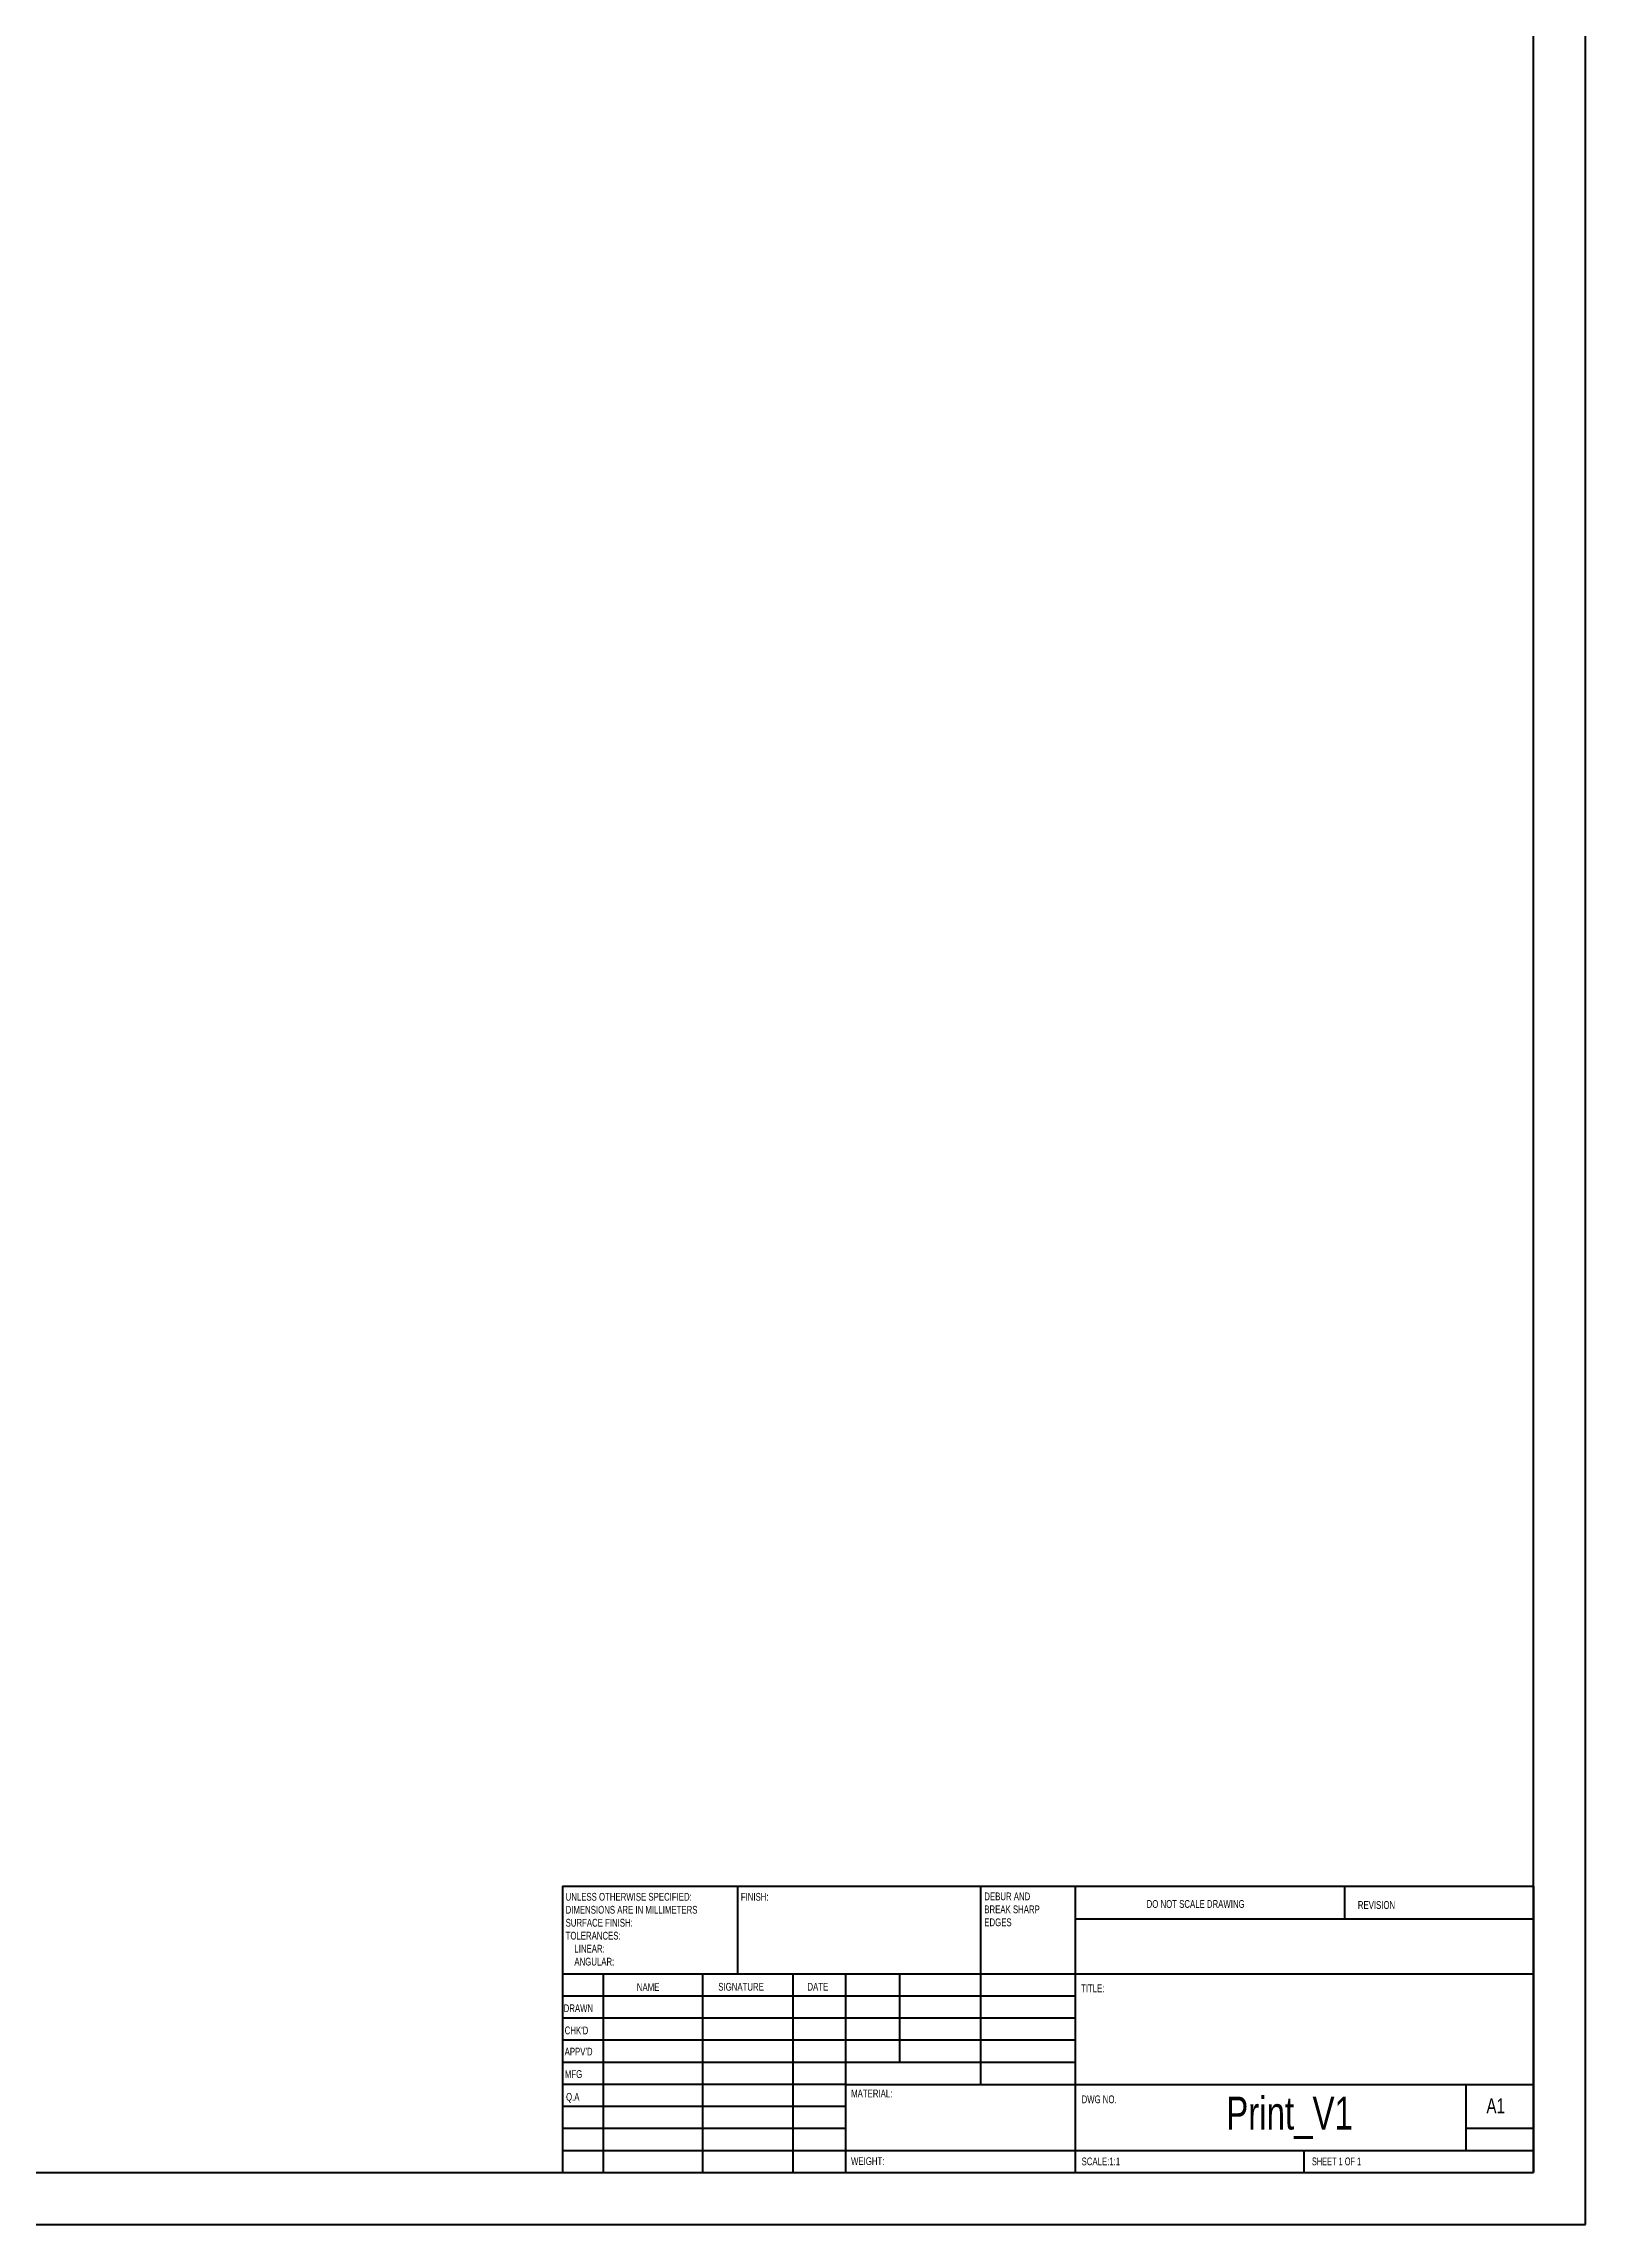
# Model space of a CAD drawing. Header units: millimetres. Extents: x 0 to 1.19, y 0 to 0.84.
# Drawn here: x 0.8918 to 1.1891, y 0.0002 to 0.4207 of the extents above; entities that cross this region are included whole.
import ezdxf

# ---------------------------------------------------------------- set-up
doc = ezdxf.new("R2010")
doc.units = ezdxf.units.MM
doc.styles.add('SLDTEXTSTYLE0', font='TXT', dxfattribs={"width": 0.75})
doc.styles.add('SLDTEXTSTYLE1', font='TXT', dxfattribs={"width": 0.6875})

# ---------------------------------------------------------------- blocks, each defined once
blk = doc.blocks.new('SW_NOTE_0')
at = {"color": 0, "linetype": 'Continuous', "lineweight": 0, "char_height": 0.0015, "attachment_point": 1, "style": 'SLDTEXTSTYLE0'}
for s, insert in [('DEBUR AND', (0, 0.00193)), ('BREAK SHARP', (0, -0.00057)), ('EDGES', (0, -0.00307))]:
    blk.add_mtext(s, dxfattribs=dict(at, insert=insert))
blk = doc.blocks.new('SW_NOTE_1')
at = {"color": 0, "linetype": 'Continuous', "lineweight": 0, "char_height": 0.0015, "attachment_point": 1, "style": 'SLDTEXTSTYLE0'}
for s, insert in [('UNLESS OTHERWISE SPECIFIED:', (0, 0.00193)), ('SURFACE FINISH:', (0, -0.00307)), ('DIMENSIONS ARE IN MILLIMETERS', (0, -0.00057)), ('TOLERANCES:', (0, -0.00557)), ('LINEAR:', (0.00169, -0.00807)), ('ANGULAR:', (0.00169, -0.01057))]:
    blk.add_mtext(s, dxfattribs=dict(at, insert=insert))

msp = doc.modelspace()

# ---------------------------------------------------------------- linework, layer by layer
at = {"color": 7, "linetype": 'Continuous', "lineweight": 40}
for p, q in [((1.18908, 0.00021), (1.18908, 0.84121)), ((1.17908, 0.01021), (1.17908, 0.83121)), ((0.99188, 0.06546), (1.17908, 0.06546)), ((0.99188, 0.06546), (0.99188, 0.01021)), ((1.02568, 0.04846), (1.02568, 0.06546)), ((1.07248, 0.06546), (1.07248, 0.02721)), ((1.09068, 0.06546), (1.09068, 0.01021)), ((1.14268, 0.05909), (1.14268, 0.06546)), ((1.17908, 0.06546), (1.17908, 0.01021)), ((1.17908, 0.05909), (1.09068, 0.05909)), ((1.17908, 0.04846), (0.99188, 0.04846)), ((0.99968, 0.04846), (0.99968, 0.01021)), ((1.01887, 0.04846), (1.01887, 0.01021)), ((1.03628, 0.04846), (1.03628, 0.01021)), ((1.04648, 0.01021), (1.04648, 0.04846)), ((1.05688, 0.03146), (1.05688, 0.04846)), ((1.09068, 0.04421), (0.99188, 0.04421)), ((1.09068, 0.03996), (0.99188, 0.03996)), ((1.09068, 0.03571), (0.99188, 0.03571)), ((1.09068, 0.03146), (0.99188, 0.03146)), ((1.04648, 0.02721), (0.99188, 0.02721)), ((1.04648, 0.02721), (1.17908, 0.02721)), ((1.16608, 0.01446), (1.16608, 0.02721)), ((1.04648, 0.02296), (0.99188, 0.02296)), ((1.04648, 0.01871), (0.99188, 0.01871)), ((1.17908, 0.01871), (1.16608, 0.01871)), ((0.99188, 0.01446), (1.17908, 0.01446)), ((1.13488, 0.01021), (1.13488, 0.01446)), ((0.02508, 0.01021), (1.17908, 0.01021)), ((0.00008, 0.00021), (1.18908, 0.00021))]:
    msp.add_line(p, q, dxfattribs=at)

# ---------------------------------------------------------------- block references
at = {"color": 7, "linetype": 'Continuous', "lineweight": 0}
for name, p in [('SW_NOTE_1', (0.99247, 0.0622)), ('SW_NOTE_0', (1.07319, 0.06228))]:
    msp.add_blockref(name, p, dxfattribs=at)

# ---------------------------------------------------------------- texts
for s, insert, char_height, attachment_point, style in [('FINISH:', (1.02625, 0.06413), 0.0015, 1, 'SLDTEXTSTYLE0'), ('DO NOT SCALE DRAWING', (1.10449, 0.06275), 0.0015, 1, 'SLDTEXTSTYLE0'), ('REVISION', (1.14521, 0.06255), 0.0015, 1, 'SLDTEXTSTYLE0'), ('NAME', (1.0062, 0.04672), 0.0015, 1, 'SLDTEXTSTYLE0'), ('SIGNATURE', (1.02191, 0.04678), 0.0015, 1, 'SLDTEXTSTYLE0'), ('DATE', (1.03909, 0.04679), 0.0015, 1, 'SLDTEXTSTYLE0'), ('TITLE:', (1.09184, 0.04649), 0.0015, 1, 'SLDTEXTSTYLE0'), ('DRAWN', (0.99209, 0.04264), 0.0015, 1, 'SLDTEXTSTYLE0'), ("CHK'D", (0.99229, 0.03837), 0.0015, 1, 'SLDTEXTSTYLE0'), ("APPV'D", (0.99228, 0.03428), 0.0015, 1, 'SLDTEXTSTYLE0'), ('MFG', (0.99233, 0.02995), 0.0015, 1, 'SLDTEXTSTYLE0'), ('Q.A', (0.99255, 0.02556), 0.0015, 1, 'SLDTEXTSTYLE0'), ('MATERIAL:', (1.04752, 0.0262), 0.0015, 1, 'SLDTEXTSTYLE0'), ('DWG NO.', (1.09195, 0.02508), 0.0015, 1, 'SLDTEXTSTYLE0'), ('Print_V1', (1.13205, 0.02485), 0.00635, 2, 'SLDTEXTSTYLE0'), ('A1', (1.17, 0.02452), 0.00291, 1, 'SLDTEXTSTYLE0'), ('WEIGHT:', (1.0475, 0.01316), 0.001499, 1, 'SLDTEXTSTYLE0'), ('SCALE:1:1', (1.09195, 0.01311), 0.0015, 1, 'SLDTEXTSTYLE0'), ('SHEET 1 OF 1', (1.13636, 0.01311), 0.0015, 1, 'SLDTEXTSTYLE1')]:
    msp.add_mtext(s, dxfattribs=dict(at, insert=insert, char_height=char_height, attachment_point=attachment_point, style=style))

doc.saveas('drawing.dxf')
